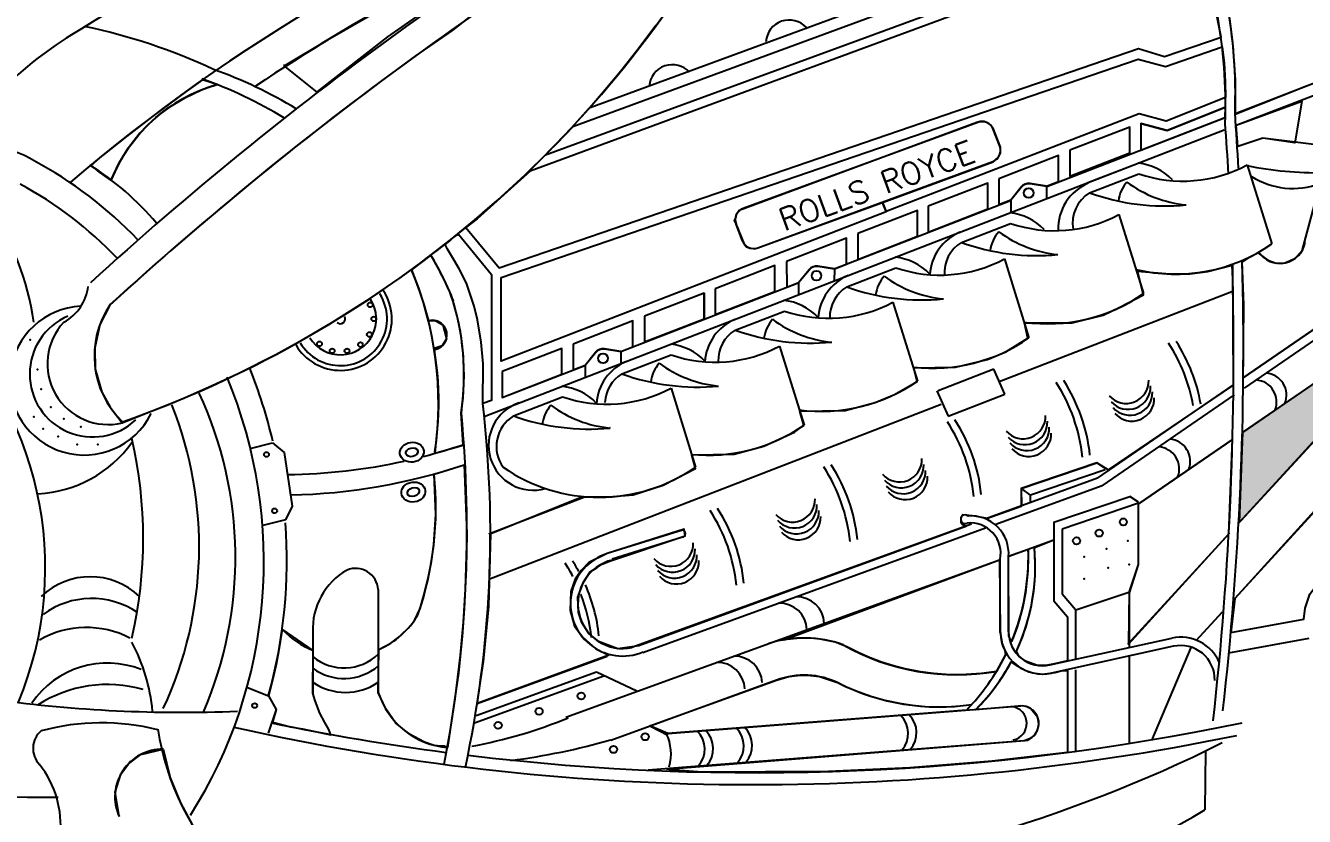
# Model space of a CAD drawing. Extents: x 4.3 to 16.6, y -10.2 to -1.3.
# Drawn here: x 6.547 to 8.648, y -6.957 to -5.656 of the extents above; entities that cross this region are included whole.
import ezdxf
from ezdxf.enums import TextEntityAlignment as Align

# ---------------------------------------------------------------- set-up
doc = ezdxf.new("R2010")
doc.units = 0
doc.header["$MEASUREMENT"] = 0
doc.linetypes.add('0', pattern=[0])
doc.layers.get('0').update_dxf_attribs({"linetype": 'CONTINUOUS'})
doc.layers.add('1', color=7, linetype='CONTINUOUS')
doc.styles.add('NORMAL', font='simplex')

# ---------------------------------------------------------------- blocks, each defined once
blk = doc.blocks.new('1')
at = {"color": 0, "linetype": '0'}
blk.add_arc((0, 0), 1, 246.2089, 295.0256, dxfattribs=at)
blk = doc.blocks.new('2')
at = {"color": 0, "linetype": '0'}
blk.add_arc((0, 0), 1, 336.5024, 20.0818, dxfattribs=at)
blk = doc.blocks.new('3')
at = {"color": 0, "linetype": '0'}
blk.add_arc((0, 0), 1, 235.2515, 294.3846, dxfattribs=at)
blk = doc.blocks.new('9')
at = {"color": 0, "linetype": '0'}
blk.add_arc((0, 0), 1, 316.0375, 333.7496, dxfattribs=at)
blk = doc.blocks.new('10')
at = {"color": 0, "linetype": '0'}
blk.add_arc((0, 0), 1, 316.0683, 334.0337, dxfattribs=at)
blk = doc.blocks.new('14')
at = {"color": 0, "linetype": '0'}
blk.add_arc((0, 0), 1, 244.3301, 323.3813, dxfattribs=at)
blk = doc.blocks.new('29')
at = {"color": 0, "linetype": '0'}
blk.add_arc((0, 0), 1, 253.3521, 274.715, dxfattribs=at)
blk = doc.blocks.new('30')
at = {"color": 0, "linetype": '0'}
blk.add_arc((0, 0), 1, 284.5722, 293.8615, dxfattribs=at)
blk = doc.blocks.new('38')
at = {"color": 0, "linetype": '0'}
blk.add_arc((0, 0), 1, 109.187, 311.3073, dxfattribs=at)
blk = doc.blocks.new('UNITCIRCLE0')
at = {"color": 0, "linetype": '0'}
blk.add_circle((0, 0), 1, dxfattribs=at)

msp = doc.modelspace()

# ---------------------------------------------------------------- linework, layer by layer
at = {"layer": '1', "color": 7, "linetype": '0'}
for p, q in [((8.536011, -5.82016), (9.178672, -5.571111)), ((8.53602, -5.800382), (8.907203, -5.656538)), ((8.422279, -5.828713), (8.51853, -5.790621)), ((8.643723, -5.780412), (8.632464, -5.849208)), ((8.111646, -5.815551), (7.725702, -5.957315)), ((8.224783, -5.920994), (8.51736, -5.807613)), ((8.379112, -5.817218), (8.379112, -5.861003)), ((8.379133, -5.817139), (8.422458, -5.828762)), ((7.300334, -6.299018), (8.516237, -5.827822)), ((8.147459, -5.854453), (8.136788, -5.826916)), ((8.57993, -5.841346), (8.538652, -5.855105)), ((8.69063, -5.855105), (8.57993, -5.841346)), ((7.749948, -6.021808), (8.135892, -5.880044)), ((8.29229, -5.914609), (8.374885, -5.882601)), ((8.295027, -5.931326), (8.37583, -5.900013)), ((8.553986, -5.885524), (8.594343, -6.015468)), ((8.165502, -5.943043), (8.182678, -5.921731)), ((8.224379, -5.920182), (8.19732, -5.916045)), ((8.224379, -5.920182), (8.223989, -5.94146)), ((7.875431, -6.056378), (8.165143, -5.944107)), ((8.165502, -5.943043), (8.16553, -5.963192)), ((8.343349, -5.967152), (8.383706, -6.097096)), ((7.724805, -6.010443), (7.714134, -5.982905)), ((8.08439, -6.012954), (8.165193, -5.981641)), ((7.87572, -6.056085), (7.848661, -6.051948)), ((8.155016, -6.040136), (8.195373, -6.17008)), ((7.816841, -6.078945), (7.83402, -6.057632)), ((7.87572, -6.056085), (7.875346, -6.076503)), ((7.896056, -6.085938), (7.976859, -6.054625)), ((7.524689, -6.1923), (7.816379, -6.079262)), ((7.816841, -6.078945), (7.81687, -6.099094)), ((8.146208, -6.241891), (8.529025, -6.09354)), ((8.544054, -6.470405), (8.898625, -6.083474)), ((8.546311, -6.325689), (8.896428, -6.085014)), ((7.661895, -6.096117), (7.661895, -6.138533)), ((7.971637, -6.1112), (8.011994, -6.241143)), ((7.712677, -6.157001), (7.79348, -6.125689)), ((7.563766, -6.176634), (7.661895, -6.138533)), ((8.54759, -6.235738), (8.669656, -6.151831)), ((8.533673, -6.598282), (8.93641, -6.158788)), ((8.549393, -6.252533), (8.685897, -6.158698)), ((7.466095, -6.214909), (7.483273, -6.193596)), ((7.524972, -6.192049), (7.497914, -6.187912)), ((7.524972, -6.192049), (7.524583, -6.213327)), ((7.526535, -6.229137), (7.607338, -6.197824)), ((7.785496, -6.183336), (7.825852, -6.313279)), ((7.329812, -6.26782), (7.465546, -6.215219)), ((7.466095, -6.214909), (7.466124, -6.235058)), ((8.137818, -6.221409), (8.046001, -6.256991)), ((8.156012, -6.262705), (8.137818, -6.221409)), ((7.607259, -6.252406), (7.647615, -6.38235)), ((8.044154, -6.256947), (8.062634, -6.298892)), ((8.30815, -6.400331), (8.531272, -6.246955)), ((7.308059, -6.566697), (8.05124, -6.278695)), ((7.3483, -6.298209), (7.429101, -6.266896)), ((8.062634, -6.298892), (8.156012, -6.262705)), ((8.315934, -6.413015), (8.533075, -6.263751)), ((6.915516, -6.351742), (6.95218, -6.342703)), ((6.95218, -6.342703), (6.971591, -6.35852)), ((8.376432, -6.442465), (8.529994, -6.336906)), ((6.971591, -6.35852), (6.984531, -6.446638)), ((8.182609, -6.41759), (8.307199, -6.375636)), ((8.196058, -6.428598), (8.320771, -6.386604)), ((8.321752, -6.38502), (8.307201, -6.375639)), ((8.124461, -6.467156), (8.30827, -6.400286)), ((8.139573, -6.476934), (8.315886, -6.412794)), ((8.182609, -6.41759), (8.197507, -6.428407)), ((8.182609, -6.41759), (8.182957, -6.444823)), ((8.197507, -6.428407), (8.197507, -6.440133)), ((6.984531, -6.446638), (6.973748, -6.469232)), ((7.307942, -6.491988), (7.463835, -6.431575)), ((8.236337, -6.472702), (8.360928, -6.430748)), ((8.249784, -6.483711), (8.375504, -6.441377)), ((8.37548, -6.440133), (8.360929, -6.430752)), ((8.375109, -6.441305), (8.375109, -6.542796)), ((6.973748, -6.469232), (6.936558, -6.4784)), ((7.625908, -6.486039), (7.502414, -6.524694)), ((7.542832, -6.678749), (8.10084, -6.475749)), ((7.561121, -6.687372), (8.124234, -6.482515)), ((8.236337, -6.472702), (8.236337, -6.602507)), ((8.249768, -6.484693), (8.249768, -6.59078)), ((8.357941, -6.673507), (8.525767, -6.490361)), ((7.625908, -6.497613), (7.510369, -6.533779)), ((8.162508, -6.528926), (8.236346, -6.502063)), ((7.434646, -6.79372), (8.146877, -6.534613)), ((8.148049, -6.654612), (8.148049, -6.534023)), ((8.161919, -6.653159), (8.161919, -6.529664)), ((8.375109, -6.542796), (8.359809, -6.589056)), ((7.12625, -6.58367), (7.12625, -6.752947)), ((8.249768, -6.59078), (8.272071, -6.616741)), ((8.272502, -6.617198), (8.361144, -6.587351)), ((8.359809, -6.586711), (8.359809, -6.677857)), ((8.236337, -6.602507), (8.258638, -6.628467)), ((8.272071, -6.616741), (8.272071, -6.698197)), ((8.258638, -6.628467), (8.258638, -6.701104)), ((8.470163, -6.667589), (8.513535, -6.620257)), ((8.527074, -6.654541), (8.646917, -6.632647)), ((7.018529, -6.643848), (7.018529, -6.75423)), ((8.229779, -6.70779), (8.429933, -6.663809)), ((8.432854, -6.677102), (8.232699, -6.721084)), ((8.397107, -6.831997), (8.462046, -6.678927)), ((8.524023, -6.687854), (8.656021, -6.663742)), ((7.288705, -6.7712), (7.502421, -6.69345)), ((8.359809, -6.693839), (8.359809, -6.835308)), ((7.287143, -6.79094), (7.484819, -6.719026)), ((7.484819, -6.719026), (7.551064, -6.750219)), ((8.258638, -6.717084), (8.258638, -6.85173)), ((8.272071, -6.715632), (8.272071, -6.848241)), ((6.911202, -6.744887), (6.94571, -6.758442)), ((7.284522, -6.802669), (7.496696, -6.725481)), ((7.780507, -6.732687), (7.508084, -6.831795)), ((6.94571, -6.758442), (6.95865, -6.781037)), ((6.95865, -6.781037), (6.945324, -6.820128)), ((7.60194, -6.820467), (8.181926, -6.77522)), ((7.572212, -6.807597), (7.601948, -6.823173)), ((7.569733, -6.880287), (8.194256, -6.831567)), ((8.485308, -6.849711), (8.484468, -6.945729))]:
    msp.add_line(p, q, dxfattribs=at)
for points in [[(8.660391, -5.479924), (8.641367, -5.456477), (8.62235, -5.430562), (8.596507, -5.415333), (8.581806, -5.406947), (8.564827, -5.410639), (8.546129, -5.413097), (8.529804, -5.407765), (8.506788, -5.397049), (8.430991, -5.361758), (8.420937, -5.360738), (8.442095, -5.3937), (8.457173, -5.421115), (8.471758, -5.452661), (8.484478, -5.485485), (8.49582, -5.518885), (8.505227, -5.550853), (8.516915, -5.599413), (8.52187, -5.62511), (8.525725, -5.648962), (8.530113, -5.68401), (8.534183, -5.744996), (8.53418, -5.802085), (8.651299, -5.755617)], [(7.582518, -5.656261), (7.550799, -5.697798), (7.525026, -5.731028), (7.499255, -5.762181), (7.474233, -5.791313), (8.173496, -5.533184)], [(8.185905, -5.550044), (7.445659, -5.822828), (7.418994, -5.850762), (7.405884, -5.863616), (7.400767, -5.869149), (8.264075, -5.551738)], [(7.302413, -5.621511), (7.247525, -5.664639), (7.187254, -5.706212), (7.118793, -5.756666), (7.061457, -5.800144), (6.998621, -5.849115), (6.947617, -5.889911), (6.891905, -5.935579), (6.831219, -5.986678), (6.783971, -6.027471), (6.750541, -6.056881), (6.70795, -6.095028), (6.685029, -6.116264), (6.668845, -6.147892), (6.66021, -6.186009), (6.661132, -6.221164), (6.672011, -6.259378), (6.685422, -6.28371), (6.705069, -6.309729), (6.765531, -6.285606), (6.804125, -6.269965), (6.852345, -6.248977), (6.897168, -6.227979), (6.957797, -6.197195), (7.008288, -6.169365), (7.050812, -6.144296), (7.111907, -6.105518), (7.160327, -6.072324), (7.196421, -6.046071), (7.247425, -6.006621), (7.288116, -5.973037), (7.32172, -5.943784), (7.367404, -5.901639), (7.404583, -5.865156), (7.444244, -5.823867), (7.495687, -5.766263), (7.538464, -5.714429), (7.570859, -5.672471), (7.612208, -5.615044)], [(8.669656, -6.151831), (8.54759, -6.235738), (8.548762, -6.115751), (8.546026, -6.044779), (8.55659, -6.037498), (8.57134, -6.02983), (8.587711, -6.042263), (8.601367, -6.046879), (8.615827, -6.046612), (8.632361, -6.039497), (8.644191, -6.026521), (8.69063, -5.855105)], [(6.700337, -6.956854), (6.693859, -6.916694), (6.702985, -6.887202), (6.715553, -6.870098), (6.735929, -6.854957), (6.7726, -6.846208), (6.784162, -6.89363), (6.801073, -6.934331), (6.820888, -6.971159)]]:
    msp.add_lwpolyline(points, dxfattribs=at)
for points in [[(6.970645, -5.721746), (7.025164, -5.76588), (7.141633, -5.675017), (7.270494, -5.584154), (7.337401, -5.54002), (7.419177, -5.485502), (7.448915, -5.464733), (7.342357, -5.51406), (7.211019, -5.581558), (7.146588, -5.620499), (7.04251, -5.680209), (6.973123, -5.721746)], [(8.46473, -5.493607), (8.388779, -5.483557), (8.311227, -5.512034), (8.276049, -5.563126), (7.375816, -5.895639), (7.33824, -5.92998), (7.320902, -5.945309), (7.288671, -5.974371), (7.270282, -5.98861), (7.324647, -6.054778), (8.375489, -5.694217), (8.418361, -5.707188), (8.511102, -5.67536), (8.505505, -5.645207), (8.499113, -5.609637), (8.492713, -5.579877), (8.483975, -5.548848), (8.477522, -5.527948), (8.471127, -5.509521)], [(7.328331, -6.070709), (8.374883, -5.711771), (8.419813, -5.72368), (8.51292, -5.691356), (8.514544, -5.704399), (8.516212, -5.717648), (8.517793, -5.748634), (8.518332, -5.774721), (8.420896, -5.813283), (8.376507, -5.801374), (7.960707, -5.962013), (7.954604, -5.947092), (8.136447, -5.8802), (8.145009, -5.873474), (8.148754, -5.866187), (8.148487, -5.856375), (8.136982, -5.826945), (8.132434, -5.819658), (8.127083, -5.816014), (8.122, -5.814332), (8.115043, -5.814052), (8.109914, -5.815649), (7.719001, -5.960207), (7.713738, -5.968475), (7.713738, -5.971231), (7.711107, -5.976744), (7.713738, -5.982256), (7.727304, -6.015995), (7.731519, -6.019971), (7.736578, -6.02262), (7.742059, -6.023062), (7.748382, -6.02262), (7.954604, -5.947092), (7.960707, -5.962723), (7.328331, -6.207948)], [(6.686899, -5.91115), (6.700512, -5.882141), (6.715384, -5.857997), (6.732003, -5.836425), (6.74356, -5.823759), (6.760762, -5.807583), (6.772032, -5.798411), (6.781037, -5.791777), (6.80922, -5.774427), (6.835748, -5.762106), (6.845971, -5.758265), (6.86146, -5.753329), (6.837404, -5.745542), (6.81024, -5.764847), (6.755594, -5.805125), (6.712173, -5.83856), (6.67308, -5.869791), (6.654549, -5.886294), (6.667489, -5.897591), (6.68591, -5.91035)], [(8.379112, -5.817218), (8.379112, -5.861003), (8.517636, -5.807507), (8.51853, -5.790621), (8.422279, -5.828713), (8.379133, -5.817139)], [(8.536011, -5.82016), (8.643723, -5.780412), (8.632464, -5.849208), (8.57993, -5.841346), (8.538652, -5.855105), (8.536011, -5.82016)], [(8.262834, -5.861408), (8.262834, -5.903824), (8.360964, -5.865723), (8.360964, -5.823307), (8.262834, -5.861408)], [(8.145875, -5.908248), (8.146058, -5.95072), (8.165502, -5.943043), (8.185485, -5.919019), (8.188004, -5.917474), (8.190758, -5.91643), (8.194506, -5.915871), (8.195508, -5.915875), (8.19732, -5.916045), (8.224379, -5.920182), (8.244004, -5.912562), (8.244004, -5.870147), (8.145875, -5.908248)], [(8.029977, -5.953474), (8.029977, -5.995888), (8.128106, -5.957787), (8.128106, -5.915371), (8.029977, -5.953474)], [(7.914174, -5.99833), (7.914174, -6.040745), (8.012304, -6.002643), (8.012304, -5.960228), (7.914174, -5.99833)], [(7.257777, -5.999108), (7.312239, -6.065922), (7.312239, -6.273119), (7.297906, -6.277624), (7.298624, -6.212312), (7.295385, -6.176831), (7.289006, -6.140073), (7.283689, -6.117796), (7.271392, -6.080186), (7.259235, -6.056535), (7.249895, -6.040398), (7.240098, -6.024234), (7.235845, -6.016437), (7.243445, -6.011121), (7.24754, -6.006412), (7.255628, -6.00061)], [(7.797216, -6.04415), (7.797399, -6.086621), (7.816841, -6.078945), (7.836825, -6.054922), (7.839346, -6.053377), (7.842098, -6.052332), (7.845847, -6.051773), (7.846849, -6.051777), (7.848661, -6.051948), (7.87572, -6.056085), (7.895346, -6.048464), (7.895346, -6.006049), (7.797216, -6.04415)], [(7.180599, -6.057743), (7.192325, -6.087888), (7.201177, -6.114855), (7.206222, -6.132695), (7.208526, -6.141689), (7.219662, -6.141395), (7.232317, -6.148418), (7.238256, -6.171346), (7.231215, -6.183087), (7.217861, -6.187433), (7.218157, -6.18929), (7.22285, -6.227376), (7.223887, -6.240891), (7.224988, -6.268158), (7.225044, -6.281706), (7.224258, -6.307395), (7.219282, -6.359253), (7.265798, -6.346429), (7.262126, -6.293851), (7.26539, -6.270444), (7.266825, -6.247797), (7.26702, -6.222953), (7.265951, -6.20044), (7.263932, -6.179878), (7.261018, -6.159984), (7.256947, -6.139205), (7.250787, -6.114835), (7.243536, -6.094078), (7.234251, -6.074054), (7.223775, -6.053576), (7.217493, -6.042178), (7.212666, -6.033812), (7.180599, -6.057743)], [(8.531236, -6.247768), (8.325578, -6.387038), (8.307199, -6.375636), (8.182609, -6.41759), (8.18275, -6.447315), (8.127311, -6.466673), (8.106284, -6.46322), (8.086969, -6.460838), (8.08356, -6.465601), (8.08356, -6.472743), (8.085833, -6.476314), (8.091513, -6.479884), (7.554451, -6.6764), (7.519989, -6.681052), (7.488174, -6.669148), (7.472267, -6.656054), (7.460905, -6.6382), (7.455223, -6.621536), (7.454087, -6.596538), (7.463177, -6.57154), (7.474539, -6.554875), (7.485901, -6.547734), (7.493855, -6.541782), (7.506354, -6.537022), (7.630204, -6.495359), (7.629067, -6.484647), (7.502414, -6.524694), (7.472267, -6.539402), (7.459768, -6.552495), (7.449542, -6.56678), (7.442725, -6.587015), (7.441588, -6.617964), (7.448406, -6.644151), (7.462041, -6.662006), (7.483629, -6.681052), (7.505218, -6.691765), (7.288705, -6.7712), (7.298819, -6.702213), (7.308059, -6.611869), (7.310922, -6.491788), (7.460905, -6.43108), (7.505172, -6.431181), (7.545211, -6.427954), (7.594489, -6.411822), (7.647246, -6.384657), (7.641566, -6.362041), (7.710876, -6.360851), (7.759734, -6.347758), (7.810081, -6.324704), (7.825636, -6.313237), (7.818817, -6.29062), (7.893239, -6.289212), (7.942518, -6.276306), (7.974482, -6.263243), (8.011977, -6.241816), (8.006296, -6.2192), (8.074953, -6.218229), (8.127311, -6.205323), (8.157415, -6.193012), (8.193774, -6.170396), (8.188094, -6.145399), (8.266494, -6.145399), (8.317624, -6.132305), (8.344893, -6.119212), (8.383525, -6.098976), (8.373703, -6.060126), (8.426702, -6.064456), (8.459653, -6.064456), (8.489195, -6.060884), (8.530099, -6.050172)], [(7.679649, -6.089063), (7.679649, -6.131477), (7.777779, -6.093376), (7.777779, -6.050961), (7.679649, -6.089063)], [(8.546311, -6.325689), (8.540683, -6.473533), (8.898625, -6.083474), (8.546311, -6.325689)], [(7.563766, -6.134219), (7.563766, -6.176634), (7.661895, -6.138533), (7.661895, -6.096117), (7.563766, -6.134219)], [(7.446469, -6.180114), (7.446651, -6.222585), (7.466095, -6.214909), (7.486079, -6.190886), (7.488599, -6.189341), (7.491351, -6.188296), (7.4951, -6.187737), (7.496102, -6.187741), (7.497914, -6.187912), (7.524972, -6.192049), (7.544598, -6.184428), (7.544598, -6.142013), (7.446469, -6.180114)], [(7.329812, -6.225405), (7.329812, -6.26782), (7.427941, -6.229719), (7.427941, -6.187303), (7.329812, -6.225405)], [(8.375109, -6.441305), (8.375109, -6.542796), (8.359809, -6.586711), (8.35906, -6.673547), (8.524115, -6.49213), (8.529994, -6.336906), (8.376432, -6.442465)], [(7.218057, -6.393878), (7.267043, -6.378396), (7.271784, -6.49199), (7.27079, -6.548354), (7.267552, -6.6153), (7.264045, -6.661088), (7.257855, -6.721043), (7.239736, -6.843349), (7.234533, -6.841169), (7.22933, -6.841169), (7.217883, -6.840078), (7.202275, -6.834628), (7.177299, -6.821547), (7.154407, -6.803012), (7.138797, -6.780119), (7.12625, -6.752947), (7.127359, -6.682153), (7.146604, -6.671815), (7.160688, -6.661468), (7.178864, -6.643179), (7.186106, -6.633594), (7.194949, -6.614656), (7.201263, -6.593493), (7.208931, -6.562137), (7.213551, -6.537753), (7.21746, -6.50964), (7.220745, -6.460283), (7.218057, -6.393878)], [(8.533673, -6.598282), (8.527074, -6.654541), (8.646917, -6.632647), (8.649425, -6.614158), (8.657123, -6.591571), (8.667419, -6.577076), (8.678326, -6.565026), (8.695046, -6.543528), (8.702426, -6.534428), (8.710937, -6.521818), (8.712308, -6.433437), (8.709716, -6.428963), (8.708414, -6.421165), (8.708115, -6.406524), (8.533673, -6.598282)], [(8.236346, -6.502063), (8.236337, -6.602507), (8.258638, -6.628467), (8.258638, -6.701104), (8.237538, -6.706084), (8.222919, -6.708855), (8.209573, -6.708479), (8.189459, -6.70136), (8.179318, -6.693701), (8.174851, -6.685329), (8.184564, -6.662096), (8.191619, -6.641173), (8.196253, -6.624153), (8.199389, -6.609973), (8.203201, -6.586369), (8.205389, -6.561115), (8.205747, -6.540115), (8.204414, -6.514715)], [(8.146877, -6.534613), (8.148049, -6.654612), (8.151247, -6.673036), (8.155548, -6.684008), (8.156867, -6.691179), (8.148845, -6.706444), (8.141969, -6.718267), (8.117321, -6.721735), (8.091969, -6.723595), (8.065228, -6.723715), (8.038518, -6.721944), (8.016923, -6.719113), (7.989395, -6.713646), (7.973045, -6.709376), (7.953226, -6.703133), (7.934733, -6.6962), (7.915803, -6.687928), (7.896381, -6.678111), (7.876728, -6.670372), (7.852584, -6.665332), (7.836599, -6.663752), (7.8192, -6.663571), (7.792786, -6.666362), (8.146877, -6.534613)], [(8.194209, -6.517394), (8.19378, -6.552734), (8.189727, -6.588944), (8.185306, -6.611489), (8.179344, -6.634096), (8.175322, -6.646718), (8.170678, -6.659611), (8.166765, -6.669425), (8.16245, -6.660441), (8.16197, -6.528945), (8.194209, -6.517394)], [(6.968341, -6.649073), (6.962375, -6.685944), (6.95824, -6.706923), (6.952353, -6.732777), (6.94571, -6.758442), (6.95865, -6.781037), (6.952528, -6.801921), (6.981666, -6.809553), (7.001437, -6.812824), (7.048265, -6.822635), (7.045142, -6.813915), (7.038372, -6.802342), (7.030393, -6.787196), (7.022221, -6.766754), (7.018529, -6.75423), (7.018947, -6.683938), (6.968341, -6.649073)], [(7.59999, -6.879054), (8.188272, -6.832033), (8.199878, -6.827143), (8.20577, -6.821376), (8.209408, -6.815104), (8.21165, -6.804892), (8.210036, -6.7944), (8.198715, -6.779927), (8.190661, -6.776263), (8.184224, -6.775234), (8.107476, -6.781636), (8.122617, -6.765519), (8.133214, -6.752843), (8.14335, -6.739411), (8.151149, -6.728026), (8.158446, -6.716369), (8.166222, -6.702633), (8.177198, -6.709592), (8.190034, -6.716907), (8.201908, -6.720858), (8.217639, -6.722701), (8.237817, -6.719958), (8.248313, -6.717653), (8.258638, -6.717084), (8.258638, -6.85173), (8.134823, -6.865775), (7.999761, -6.876829), (7.866032, -6.883158), (7.65883, -6.883934), (7.606675, -6.880455)], [(7.572212, -6.807597), (7.780507, -6.732687), (7.800633, -6.726935), (7.815221, -6.724878), (7.831351, -6.724549), (7.851218, -6.72694), (7.882193, -6.737357), (7.895261, -6.743602), (7.915803, -6.752209), (7.937011, -6.759617), (7.958602, -6.765716), (7.98241, -6.770839), (8.003896, -6.774074), (8.025087, -6.776013), (8.045178, -6.776719), (8.067873, -6.776203), (8.082583, -6.775119), (8.101315, -6.772877), (8.092607, -6.782188), (7.60194, -6.820467), (7.572212, -6.807597)]]:
    msp.add_lwpolyline(points, close=True, dxfattribs=at)
for centre, radius in [((8.19494, -5.931613), 0.007874), ((7.846281, -6.067515), 0.007874), ((7.112785, -6.115599), 0.003937), ((7.118906, -6.138681), 0.003937), ((7.029547, -6.179718), 0.003937), ((7.096871, -6.181), 0.003937), ((7.111561, -6.16433), 0.003937), ((7.050356, -6.191259), 0.003937), ((7.074838, -6.191259), 0.003937), ((7.495533, -6.20348), 0.007874), ((6.942536, -6.361631), 0.003937), ((6.955849, -6.454237), 0.003937), ((8.350489, -6.47262), 0.005906), ((8.310841, -6.490794), 0.005906), ((8.273669, -6.503774), 0.005906), ((7.459502, -6.758762), 0.005906), ((6.923068, -6.774535), 0.003937), ((7.390349, -6.784008), 0.005906), ((7.323291, -6.807059), 0.005906), ((7.564777, -6.825771), 0.005906), ((7.512737, -6.846539), 0.005906)]:
    msp.add_circle(centre, radius, dxfattribs=at)
for centre, radius, start, end in [((9.198606, -9.779234), 4.848517, 112.224068, 121.868881), ((10.521554, -10.310503), 5.733007, 119.462975, 132.435043), ((10.55409, -10.346449), 5.733007, 119.618263, 132.435043), ((8.5185, -8.139631), 2.925364, 109.895569, 130.453339), ((7.70178, -5.769916), 0.832776, 357.940979, 23.17547), ((8.992413, -8.865328), 3.734433, 114.26088, 123.627525), ((7.685619, -5.786847), 0.832776, 357.940979, 23.17547), ((6.089529, -4.562255), 1.851194, 289.44696, 328.477844), ((7.80131, -5.685321), 0.038171, 42.115803, 176.383026), ((6.978666, -6.244558), 0.674855, 120.248962, 146.956696), ((6.440167, -6.618951), 0.982563, 64.990379, 78.046921), ((6.604154, -6.430734), 0.745867, 58.722149, 70.301414), ((7.609459, -5.758758), 0.038171, 42.115803, 176.383026), ((6.934625, -6.009704), 0.266611, 105.927994, 158.305771), ((6.584749, -6.445968), 0.745867, 58.722149, 70.301414), ((3.203505, -6.183904), 5.344332, 3.141955, 4.121076), ((8.118433, -5.834029), 0.019685, 21.182619, 110.16954), ((3.187379, -6.200657), 5.344332, 3.220722, 4.121076), ((6.470495, -6.026898), 0.173472, 58.683491, 105.568886), ((8.129104, -5.861566), 0.019685, 290.169281, 21.182434), ((8.365446, -5.973039), 0.090928, 43.791943, 84.041214), ((6.39769, -6.287807), 0.475921, 40.095951, 57.660988), ((8.448269, -5.688174), 0.223882, 251.121597, 298.177338), ((8.672081, -5.300183), 0.59821, 258.58252, 270.698242), ((8.629143, -5.79857), 0.12565, 237.248703, 290.790344), ((8.19494, -5.931613), 0.015748, 81.308258, 141.13147), ((8.324518, -5.990267), 0.081153, 113.108101, 182.032013), ((8.401869, -5.95308), 0.060139, 139.083572, 171.840698), ((8.472854, -5.756881), 0.195308, 233.406494, 264.384033), ((8.325783, -5.981394), 0.058759, 121.562218, 189.678726), ((8.418756, -5.587838), 0.365093, 250.190186, 275.498627), ((6.107603, -6.209413), 0.457175, 8.231208, 34.210201), ((7.73249, -5.975792), 0.019685, 110.169075, 201.181747), ((8.154809, -6.054666), 0.090928, 43.791943, 84.041214), ((8.237632, -5.769802), 0.223882, 251.121597, 298.177338), ((8.113503, -6.070879), 0.081153, 113.108086, 176.464539), ((8.191232, -6.034707), 0.060139, 139.083572, 171.840698), ((8.262217, -5.838509), 0.195308, 233.406494, 264.384033), ((7.74316, -6.003329), 0.019685, 201.182602, 290.169586), ((8.115146, -6.063021), 0.058759, 121.562218, 184.015594), ((8.20812, -5.669466), 0.365093, 250.190186, 275.498627), ((8.435976, -5.78743), 0.277636, 256.455322, 304.77887), ((8.60783, -6.005254), 0.042124, 212.80864, 350.296783), ((6.710427, -6.329106), 0.582617, 22.222805, 30.453585), ((7.846281, -6.067515), 0.015748, 81.308258, 141.13147), ((7.966475, -6.127649), 0.090928, 43.791943, 84.041214), ((8.049298, -5.842786), 0.223882, 251.121597, 298.177338), ((3.187379, -6.200657), 5.344332, 353.562805, 1.614446), ((3.203505, -6.183904), 5.344332, 353.562805, 1.491689), ((6.660782, -6.277291), 0.564279, 351.831848, 22.897194), ((7.930125, -6.141943), 0.081153, 113.108086, 176.464539), ((8.002898, -6.107692), 0.060139, 139.083572, 171.840698), ((8.073882, -5.911493), 0.195308, 233.406494, 264.384033), ((6.572319, -6.075892), 0.077638, 298.750488, 353.153625), ((7.063821, -6.138681), 0.084646, 209.950226, 33.490612), ((7.926812, -6.136006), 0.058759, 121.562218, 181.541077), ((8.019786, -5.74245), 0.365093, 250.190186, 275.498627), ((6.809086, -6.199697), 0.149503, 145.605255, 226.330414), ((7.063821, -6.138681), 0.076772, 210.667709, 32.31432), ((7.063821, -6.138681), 0.059055, 211.518524, 33.215084), ((6.838415, -6.232027), 0.428701, 351.745789, 18.173231), ((7.783097, -6.198713), 0.090928, 43.791943, 84.041214), ((7.86592, -5.91385), 0.223882, 251.121597, 298.177338), ((8.22534, -5.869057), 0.277636, 262.088745, 304.77887), ((6.643035, -6.240201), 0.122343, 92.566139, 333.690399), ((6.656864, -6.229294), 0.103542, 113.329102, 313.246582), ((7.063821, -6.138681), 0.007874, 226.333496, 32.152115), ((6.682174, -6.212565), 0.099825, 136.585709, 283.659973), ((7.214719, -6.165211), 0.024324, 278.126312, 104.750633), ((7.743982, -6.214078), 0.081153, 113.108086, 176.464539), ((7.743434, -6.207069), 0.058759, 121.562218, 181.796829), ((7.836408, -5.813514), 0.365093, 250.190186, 275.498627), ((7.81952, -6.178756), 0.060139, 139.083572, 171.840698), ((7.890505, -5.982557), 0.195308, 233.406494, 264.384033), ((8.037005, -5.94204), 0.277636, 263.588776, 304.77887), ((8.204206, -6.326463), 0.277616, 9.861861, 32.913143), ((7.495533, -6.20348), 0.015748, 81.308258, 141.13147), ((7.596955, -6.270849), 0.090928, 43.791943, 84.041214), ((7.679778, -5.985986), 0.223882, 251.121597, 298.177338), ((8.191888, -6.32969), 0.277616, 10.072788, 32.913139), ((7.565747, -6.28315), 0.081153, 113.108078, 176.464523), ((7.633378, -6.25089), 0.060139, 139.083572, 171.840698), ((7.704362, -6.054692), 0.195308, 233.406494, 264.384033), ((7.557292, -6.279204), 0.058759, 121.562218, 177.094879), ((7.650266, -5.885649), 0.365093, 250.190186, 275.498627), ((7.853628, -6.013105), 0.277636, 262.595215, 304.77887), ((8.019414, -6.390994), 0.277616, 5.838073, 32.913139), ((8.355224, -6.240814), 0.036929, 221.218903, 2.29438), ((8.566076, -6.275353), 0.036318, 338.007141, 85.58506), ((8.582394, -6.264136), 0.036318, 338.007141, 85.58506), ((7.418718, -6.339921), 0.090928, 43.791943, 84.041214), ((7.501541, -6.055056), 0.223882, 251.121597, 298.177338), ((8.007093, -6.39422), 0.277616, 5.838073, 32.913139), ((8.358303, -6.250494), 0.036929, 221.218903, 2.29438), ((8.361384, -6.260174), 0.036929, 221.218903, 2.29438), ((5.478276, -6.490579), 1.832049, 347.849396, 6.675084), ((7.381118, -6.346723), 0.073754, 108.499512, 285.897308), ((7.455141, -6.319963), 0.060139, 139.083572, 171.840698), ((7.526125, -6.123764), 0.195308, 233.406494, 264.384033), ((8.364464, -6.269853), 0.036929, 221.218903, 2.29438), ((5.26295, -6.484791), 2.008846, 348.917633, 5.462116), ((7.379055, -6.348277), 0.058759, 121.562218, 215.943222), ((7.472029, -5.954721), 0.365093, 250.190186, 275.498627), ((8.185829, -6.298891), 0.036929, 221.218903, 2.29438), ((7.418718, -6.339921), 0.090928, 13.948705, 14.489229), ((7.667485, -6.08524), 0.277636, 264.384705, 304.77887), ((7.828459, -6.458751), 0.277616, 5.838073, 32.913139), ((7.840779, -6.455525), 0.277616, 5.838073, 32.913139), ((8.18891, -6.308571), 0.036929, 221.218903, 2.29438), ((8.191989, -6.318252), 0.036929, 221.218903, 2.29438), ((6.556847, -6.224251), 0.202241, 273.00415, 324.379395), ((6.007662, -6.499528), 0.732185, 347.058014, 12.94206), ((6.965989, -5.458975), 0.935701, 284.526398, 288.760559), ((8.195068, -6.327931), 0.036929, 221.218903, 2.29438), ((8.424211, -6.372872), 0.036318, 338.007141, 85.58506), ((8.406054, -6.385355), 0.036318, 338.007141, 85.58506), ((6.965989, -5.458975), 0.935701, 270.683472, 282.523346), ((6.966109, -5.492407), 0.935701, 271.002167, 288.760559), ((7.489249, -6.154312), 0.277636, 235.372009, 304.77887), ((7.625186, -6.532963), 0.277616, 5.838073, 32.913139), ((7.637506, -6.529736), 0.277616, 5.838073, 32.913139), ((7.982556, -6.369877), 0.036929, 221.218903, 2.29438), ((7.985636, -6.379556), 0.036929, 221.218903, 2.29438), ((7.988716, -6.389235), 0.036929, 221.218903, 2.29438), ((6.678257, -6.448976), 0.542605, 341.039917, 5.828176), ((7.991795, -6.398915), 0.036929, 221.218903, 2.29438), ((7.450748, -6.601387), 0.277616, 5.838073, 32.913139), ((7.807061, -6.435886), 0.036929, 221.218903, 2.29438), ((7.81014, -6.445565), 0.036929, 221.218903, 2.29438), ((7.438428, -6.604614), 0.277616, 5.838073, 32.913139), ((7.813221, -6.455245), 0.036929, 221.218903, 2.29438), ((7.8163, -6.464926), 0.036929, 221.218903, 2.29438), ((8.090405, -6.468136), 0.007252, 47.001057, 299.388031), ((8.09997, -6.524799), 0.062139, 355.509216, 94.263916), ((7.624935, -6.491827), 0.005868, 279.547668, 80.453316), ((8.099173, -6.524065), 0.049882, 348.483337, 95.994522), ((7.606808, -6.508619), 0.036929, 221.218903, 2.29438), ((7.528151, -6.606919), 0.086159, 107.380951, 292.697205), ((7.528151, -6.606919), 0.073794, 103.664856, 281.805847), ((7.609889, -6.518298), 0.036929, 221.218903, 2.29438), ((7.612968, -6.527978), 0.036929, 221.218903, 2.29438), ((7.83298, -6.53068), 0.361473, 337.42868, 2.106469), ((7.871628, -6.54492), 0.334154, 335.153046, 5.186343), ((7.131225, -6.649309), 0.112802, 119.991928, 182.48642), ((7.088813, -6.586453), 0.03754, 4.249061, 111.856918), ((7.200161, -6.691063), 0.277616, 27.662811, 32.913143), ((7.21248, -6.687837), 0.277616, 28.841362, 32.913143), ((7.616048, -6.537658), 0.036929, 221.218903, 2.29438), ((6.653057, -6.678498), 0.115815, 45.905136, 134.094849), ((7.21248, -6.687837), 0.277616, 5.838073, 23.805283), ((6.655375, -6.733589), 0.135128, 56.199982, 126.200851), ((7.200161, -6.691063), 0.277616, 5.838073, 21.075769), ((7.813942, -6.640976), 0.04517, 2.111249, 91.474266), ((7.785511, -6.651318), 0.04517, 2.111249, 91.474266), ((7.071029, -6.554186), 0.139815, 293.75885, 329.440216), ((6.646742, -6.801895), 0.155719, 62.706047, 119.794456), ((7.071029, -6.554186), 0.139815, 222.738602, 248.129807), ((8.2178, -6.653278), 0.069424, 181.095383, 282.39328), ((8.2178, -6.653278), 0.055812, 179.878052, 282.39328), ((6.447561, -6.814054), 0.309279, 5.639833, 27.758711), ((7.825914, -6.853455), 0.190003, 70.26889, 107.67392), ((8.076918, -6.345044), 0.37885, 240.447433, 279.887115), ((8.444833, -6.731614), 0.069424, 23.398697, 102.393211), ((8.444833, -6.731614), 0.055812, 358.500061, 102.393257), ((7.070226, -6.631446), 0.081119, 230.409485, 313.681244), ((7.683405, -6.748799), 0.04517, 2.111249, 91.474266), ((7.711837, -6.738457), 0.04517, 2.111249, 91.474266), ((7.83298, -6.53068), 0.361473, 315.910065, 333.63974), ((7.871628, -6.54492), 0.334154, 314.894775, 331.837341), ((6.680816, -6.853662), 0.149083, 67.965851, 146.173737), ((7.06994, -6.642663), 0.087278, 233.910843, 310.179993), ((7.825914, -6.853455), 0.12902, 63.735363, 110.605789), ((6.681824, -6.953146), 0.213252, 74.211922, 122.811432), ((7.07239, -6.656727), 0.096067, 235.898834, 304.101257), ((8.04811, -6.407565), 0.369166, 243.433899, 278.28653), ((6.801836, -4.562155), 2.223449, 262.146057, 272.396912), ((7.250196, -6.713785), 0.129985, 197.534332, 265.38443), ((6.575355, -4.862624), 2.062545, 248.218063, 270.694214), ((8.164148, -6.803842), 0.027631, 281.016144, 83.769341), ((8.182932, -6.803937), 0.028734, 282.865906, 92.00666), ((6.671653, -7.182441), 0.379502, 75.94989, 105.150871), ((7.747766, -2.967616), 3.917327, 258.259613, 262.516602), ((7.747766, -2.967616), 3.917327, 263.055115, 281.757416), ((7.136724, -6.063267), 0.791124, 280.419189, 292.415405), ((7.955638, -6.820042), 0.041403, 317.928619, 45.319202), ((7.969417, -6.818968), 0.041403, 317.928619, 45.319202), ((6.596382, -6.845162), 0.037613, 129.481033, 224.091812), ((7.189495, -6.74909), 0.430332, 188.604889, 224.136841), ((7.744213, -2.987217), 3.917327, 257.388977, 281.673523), ((7.530769, -6.854308), 0.076535, 344.239655, 26.149174), ((7.62141, -6.846117), 0.041403, 317.928619, 45.319202), ((7.635187, -6.845042), 0.041403, 317.928619, 45.319202), ((7.685502, -6.841116), 0.041403, 317.928619, 45.319202), ((7.699279, -6.840042), 0.041403, 317.928619, 45.319202), ((6.771944, -6.9247), 0.078495, 89.521271, 204.180603), ((7.47786, -4.767325), 2.312778, 254.115738, 296.592102), ((7.204234, -5.773098), 1.100552, 277.308014, 286.010498), ((6.443031, -6.971604), 0.161291, 354.082306, 38.43821), ((7.194937, -6.80525), 0.424332, 186.752594, 187.187973), ((7.773208, -5.793015), 1.354339, 271.457855, 301.665924)]:
    msp.add_arc(centre, radius, start, end, dxfattribs=at)
at = {"layer": '1', "color": 7}
for p in [(6.553869, -6.173184), (6.566267, -6.221892), (6.572466, -6.254364), (6.560068, -6.299825), (6.587964, -6.283589), (6.609662, -6.303072), (6.575566, -6.319308), (6.637558, -6.316061), (6.600362, -6.332297), (6.631359, -6.345285), (6.665455, -6.345285), (8.357762, -6.503856), (8.285897, -6.529816), (8.323069, -6.516837), (8.325547, -6.547989), (8.36024, -6.542796), (8.285897, -6.566162)]:
    msp.add_point(p, dxfattribs=at)
at = {"layer": '1', "color": 7, "linetype": 'Continuous'}
msp.add_solid([(8.546311, -6.325689), (8.540683, -6.473533), (8.546311, -6.325689), (8.898625, -6.083474)], dxfattribs=at)

# ---------------------------------------------------------------- block references
at = {"layer": '1', "color": 7}
for name, p, xscale, yscale, rotation in [('9', (6.261647, -6.537108), 0.734002, 0.676573, 90.02013399999998), ('10', (6.264747, -6.530613), 0.682088, 0.62388, 90.021713), ('14', (6.123461, -6.547076), 0.515299, 0.455491, 90.18177800000001), ('30', (6.261647, -6.537108), 0.7852520000000001, 0.714258, 90.000038), ('3', (6.261647, -6.537108), 0.732422, 0.6764359999999999, 90.000038), ('1', (6.264747, -6.530613), 0.634876, 0.626602, 90.135818), ('2', (6.10772, -6.513862), 0.724158, 0.673035, 0.23005), ('29', (6.261647, -6.537108), 0.768306, 0.714258, 90.000038), ('38', (7.808329, -7.245697), 0.488013, 0.399233, 42.713791)]:
    msp.add_blockref(name, p, dxfattribs=dict(at, xscale=xscale, yscale=yscale, rotation=rotation))
at = {"layer": '1', "color": 7, "linetype": '0'}
for p, xscale, yscale, rotation in [((7.181335, -6.35797), 0.019753, 0.016371, 7.459917999999998), ((7.181335, -6.35797), 0.010123, 0.007133, 14.67516), ((7.183783, -6.423371), 0.019753, 0.016371, 7.459917999999998), ((7.183783, -6.423371), 0.010123, 0.007133, 14.67516)]:
    msp.add_blockref('UNITCIRCLE0', p, dxfattribs=dict(at, xscale=xscale, yscale=yscale, rotation=rotation))

# ---------------------------------------------------------------- texts
at = {"layer": '1', "color": 7, "style": 'NORMAL'}
msp.add_text('ROLLS ROYCE', height=0.036763, rotation=20.169121, dxfattribs=at).set_placement((8.109763, -5.878805), align=Align.RIGHT)

doc.saveas('drawing.dxf')
